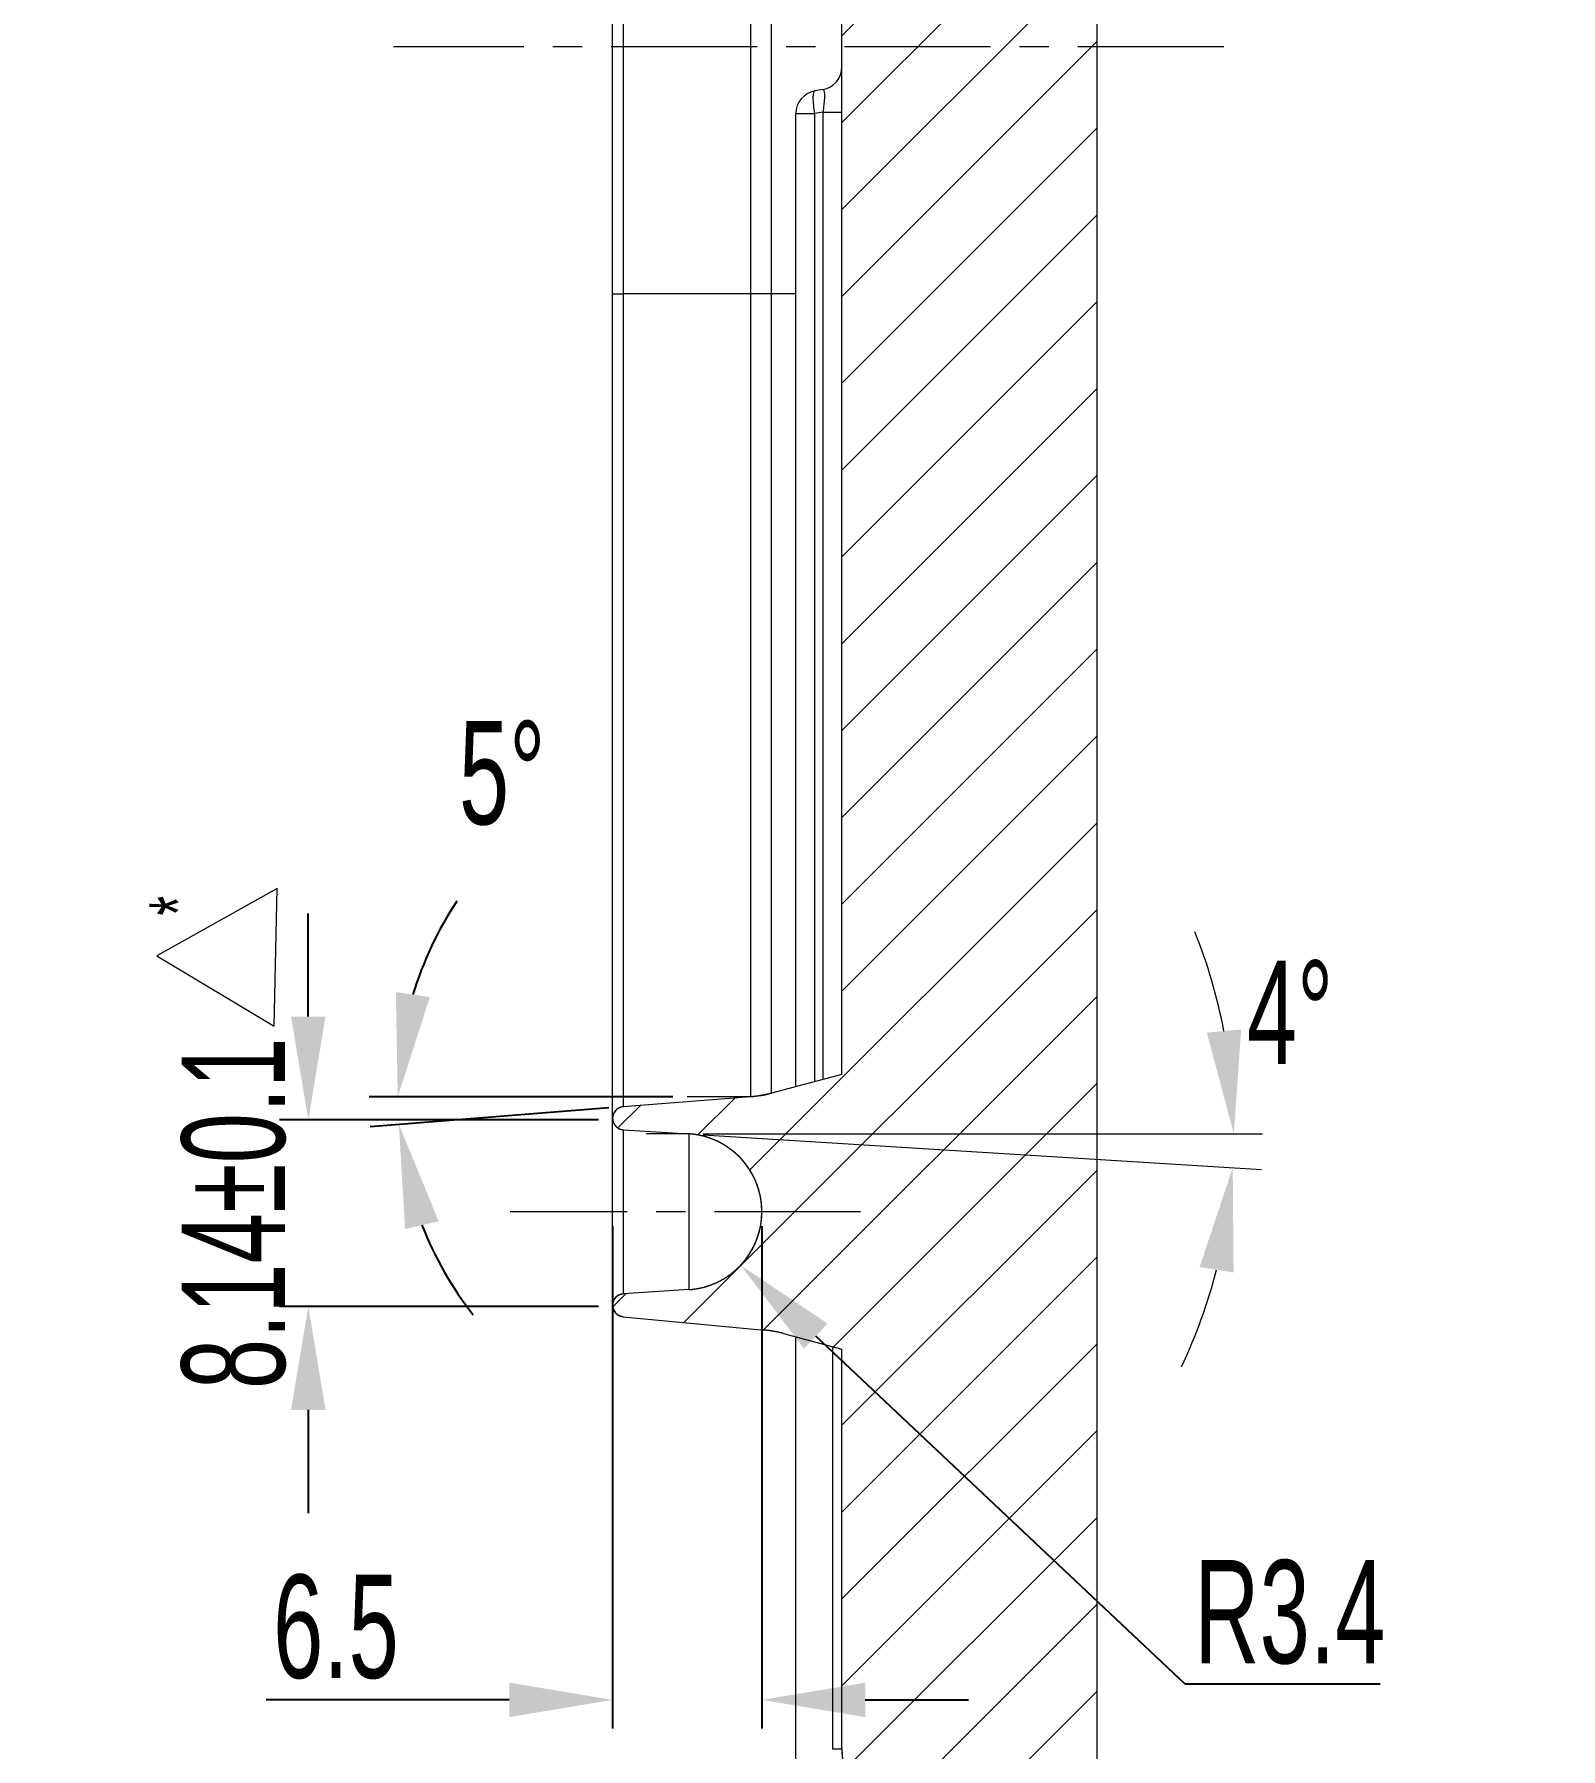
# Model space of a CAD drawing. Header units: millimetres. Extents: x 5536 to 6151, y 463 to 893.
# Drawn here: x 5857.3 to 5923.7, y 570.3 to 645 of the extents above; entities that cross this region are included whole.
import ezdxf

# ---------------------------------------------------------------- set-up
doc = ezdxf.new("R2010")
doc.units = ezdxf.units.MM
doc.header["$LTSCALE"] = 0.2
doc.linetypes.add('CENTER', pattern=[50.8, 31.75, -6.35, 6.35, -6.35])
doc.layers.get('0').update_dxf_attribs({"lineweight": 18})
for name, color, linetype, lineweight in [('poumianxian', 2, 'Continuous', 18), ('图层1', 1, 'CENTER', 18), ('图层2', 4, 'Continuous', 18)]:
    doc.layers.add(name, color=color, linetype=linetype, lineweight=lineweight)
doc.styles.add('標準', font='', dxfattribs={"width": 0.667})
doc.styles.get('標準').set_extended_font_data('pmingliu')
doc.dimstyles.new('11111111111', dxfattribs={"dimtxt": 4.5, "dimasz": 4.5, "dimexe": 1.25, "dimexo": 0.625, "dimtad": 1, "dimtoh": 1, "dimdsep": 46, "dimtxsty": '標準', "dimblk": '_CAXARROW', "dimcen": 0, "dimdle": 9, "dimclrd": 6, "dimclre": 6, "dimclrt": 2, "dimadec": 0, "dimazin": 0, "dimtfac": 0.707107, "dimtofl": 0, "dimtmove": 2, "dimatfit": 3, "dimfxl": 0, "dimfrac": 2, "dimtolj": 1, "dimarcsym": 0})
doc.dimstyles.new('222222', dxfattribs={"dimtxt": 4.5, "dimasz": 4.5, "dimexe": 1.25, "dimexo": 0.625, "dimtad": 1, "dimdsep": 46, "dimtxsty": '標準', "dimblk": '_CAXARROW', "dimcen": 0, "dimdle": 9, "dimclrd": 6, "dimclre": 6, "dimclrt": 2, "dimadec": 0, "dimazin": 0, "dimtfac": 0.707107, "dimtofl": 0, "dimtmove": 2, "dimatfit": 3, "dimfxl": 0, "dimfrac": 2, "dimtolj": 1, "dimarcsym": 0})

# ---------------------------------------------------------------- blocks, each defined once
blk = doc.blocks.new('*X3')
at = {"layer": '图层2'}
for p, q in [((5892.44, 644.955), (5903.56, 656.075)), ((5892.44, 641.172), (5903.56, 652.292)), ((5892.44, 637.388), (5903.56, 648.508)), ((5892.44, 633.605), (5903.56, 644.725)), ((5892.44, 629.821), (5903.56, 640.941)), ((5892.44, 626.038), (5903.56, 637.158)), ((5892.44, 622.254), (5903.56, 633.374)), ((5892.44, 618.47), (5903.56, 629.59)), ((5892.44, 614.687), (5903.56, 625.807)), ((5892.44, 610.903), (5903.56, 622.023)), ((5892.44, 607.12), (5903.56, 618.24)), ((5892.44, 603.336), (5903.56, 614.456)), ((5888.431, 595.543), (5903.56, 610.672)), ((5885.566, 588.895), (5903.56, 606.889)), ((5889.025, 588.57), (5903.56, 603.105)), ((5892.074, 587.835), (5903.56, 599.322)), ((5882.691, 597.37), (5883.672, 598.351)), ((5886.17, 597.066), (5887.779, 598.674)), ((5892.44, 584.418), (5903.56, 595.538)), ((5892.44, 580.634), (5903.56, 591.754)), ((5882.465, 589.577), (5883.045, 590.157)), ((5892.44, 576.851), (5903.56, 587.971)), ((5892.44, 573.067), (5903.56, 584.187)), ((5892.579, 569.422), (5903.56, 580.404)), ((5894.437, 567.497), (5903.56, 576.62)), ((5898.048, 567.324), (5903.56, 572.836))]:
    blk.add_line(p, q, dxfattribs=at)
blk = doc.blocks.new('*X57')
at = {"layer": 'poumianxian'}
blk.add_hatch(color=6, dxfattribs=at).paths.add_polyline_path([(5891.823, 588.847), (5890.794, 587.756), (5888.034, 591.389)], flags=0)
at = {"layer": 'poumianxian', "color": 6, "lineweight": -2}
for p, q in [((5907.399, 573.132), (5891.309, 588.302)), ((5915.886, 573.132), (5907.399, 573.132))]:
    blk.add_line(p, q, dxfattribs=at)
at = {"layer": 'poumianxian', "color": 2, "insert": (5911.955, 576.262), "char_height": 4.5, "width": 23.58279, "attachment_point": 5, "style": '標準'}
blk.add_mtext('\\T1.004;R3.4', dxfattribs=at)
blk = doc.blocks.new('_CAXARROW')
blk.add_hatch(color=0).paths.add_polyline_path([(0, 0), (-1, 0.125), (-1, -0.125)], flags=0)
blk = doc.blocks.new('*X58')
at = {"layer": 'poumianxian'}
for points in [[(5877.96, 573.202), (5877.96, 571.702), (5882.46, 572.452)], [(5893.46, 573.202), (5893.46, 571.702), (5888.96, 572.452)]]:
    blk.add_hatch(color=6, dxfattribs=at).paths.add_polyline_path(points, flags=0)
at = {"layer": 'poumianxian', "color": 6, "lineweight": -2}
for p, q in [((5882.46, 593.096), (5882.46, 571.202)), ((5888.96, 593.096), (5888.96, 571.202)), ((5877.96, 572.452), (5867.372, 572.452)), ((5893.46, 572.452), (5897.96, 572.452))]:
    blk.add_line(p, q, dxfattribs=at)
at = {"layer": 'poumianxian', "color": 2, "insert": (5870.416, 575.625), "char_height": 4.5, "width": 14.50625, "attachment_point": 5, "style": '標準'}
blk.add_mtext('\\T1.004;6.5', dxfattribs=at)
blk = doc.blocks.new('*X59')
at = {"layer": 'poumianxian'}
for points in [[(5874.503, 603.071), (5873.019, 603.29), (5873.102, 598.729)], [(5873.425, 592.969), (5874.887, 593.304), (5873.15, 597.523)]]:
    blk.add_hatch(color=6, dxfattribs=at).paths.add_polyline_path(points, flags=0)
at = {"layer": 'poumianxian', "color": 6, "lineweight": -2}
for p, q in [((5885.078, 598.729), (5871.852, 598.729)), ((5882.299, 598.243), (5871.904, 597.425))]:
    blk.add_line(p, q, dxfattribs=at)
for start, end in [(146.33218, 163.16609), (201.33391, 218.16782)]:
    blk.add_arc((5888.474, 598.729), 15.371, start, end, dxfattribs=at)
at = {"layer": 'poumianxian', "color": 2, "insert": (5877.652, 612.818), "char_height": 4.5, "width": 8.69835, "attachment_point": 5, "style": '標準'}
blk.add_mtext('\\T1.004;5%%D', dxfattribs=at)
blk = doc.blocks.new('*X66')
at = {"layer": 'poumianxian'}
for points in [[(5868.457, 602.222), (5869.957, 602.222), (5869.207, 597.722)], [(5868.457, 585.086), (5869.957, 585.086), (5869.207, 589.586)]]:
    blk.add_hatch(color=6, dxfattribs=at).paths.add_polyline_path(points, flags=0)
at = {"layer": 'poumianxian', "color": 6, "lineweight": -2}
for p, q in [((5869.207, 602.222), (5869.207, 606.722)), ((5881.84, 597.722), (5867.957, 597.722)), ((5881.839, 589.586), (5867.957, 589.586)), ((5869.207, 585.086), (5869.207, 580.586))]:
    blk.add_line(p, q, dxfattribs=at)
at = {"layer": 'poumianxian', "color": 2, "insert": (5865.969, 593.654), "char_height": 4.5, "width": 42.49224, "attachment_point": 5, "rotation": 90, "style": '標準'}
blk.add_mtext('\\T1.004;8.14%%P0.1', dxfattribs=at)
blk = doc.blocks.new('*X78')
at = {"layer": 'poumianxian'}
blk.add_hatch(color=6, dxfattribs=at).paths.add_polyline_path([(5827.51, 710.522), (5828.348, 709.277), (5824.196, 707.386)], flags=0)
at = {"layer": 'poumianxian', "color": 6, "lineweight": -2}
blk.add_line((5850.063, 724.801), (5827.929, 709.899), dxfattribs=at)
at = {"layer": 'poumianxian', "color": 2, "insert": (5839.054, 721.293), "char_height": 4.5, "width": 64.97647, "attachment_point": 5, "rotation": 33.94999, "style": '標準'}
blk.add_mtext('\\T1.004;%%C203.82%%P0.5', dxfattribs=at)
blk = doc.blocks.new('BTRGR')
at = {"layer": 'poumianxian'}
for p, q in [((-3.042, 5.172), (-6, 0)), ((0, 0), (-3.042, 5.172)), ((-6, 0), (0, 0))]:
    blk.add_line(p, q, dxfattribs=at)
at = {"layer": 'poumianxian', "insert": (-1.274, 5.544), "char_height": 2.5, "width": 3.32029, "attachment_point": 1, "style": '標準'}
blk.add_mtext('\\T1.004;*', dxfattribs=at)

msp = doc.modelspace()

# ---------------------------------------------------------------- hatches: boundary and pattern name
at = {"layer": 'poumianxian'}
for points in [[(5909.831, 601.665), (5908.337, 601.523), (5909.511, 597.114)], [(5908.019, 591.309), (5909.501, 591.074), (5909.464, 595.636)]]:
    msp.add_hatch(color=6, dxfattribs=at).paths.add_polyline_path(points, flags=0)

# ---------------------------------------------------------------- linework, layer by layer
for p, q in [((5903.56, 558.588), (5903.56, 730.854)), ((5903.56, 558.588), (5903.56, 730.854)), ((5882.46, 589.646), (5882.46, 699.654)), ((5892.44, 599.705), (5892.44, 688.661)), ((5892.44, 599.705), (5892.44, 688.661)), ((5882.923, 656.415), (5882.923, 598.292)), ((5888.474, 598.729), (5888.474, 655.753)), ((5889.376, 598.884), (5889.376, 655.641)), ((5891.614, 642.614), (5891.267, 642.553)), ((5890.44, 599.169), (5890.44, 641.568)), ((5890.44, 641.568), (5891.267, 641.568)), ((5891.614, 641.63), (5891.267, 641.568)), ((5891.267, 599.391), (5891.267, 641.568)), ((5891.614, 641.63), (5891.614, 599.484)), ((5891.614, 641.63), (5892.44, 641.63)), ((5882.46, 633.721), (5882.923, 633.721)), ((5890.44, 633.721), (5882.923, 633.721)), ((5892.44, 599.705), (5889.376, 598.884)), ((5892.44, 599.705), (5889.376, 598.884)), ((5888.474, 598.729), (5882.923, 598.292)), ((5888.474, 598.729), (5882.923, 598.292)), ((5882.931, 597.292), (5885.772, 597.114)), ((5882.931, 597.292), (5885.772, 597.114)), ((5882.934, 590.15), (5882.934, 597.292)), ((5885.772, 597.114), (5885.772, 590.327)), ((5885.772, 590.327), (5882.934, 590.15)), ((5885.772, 590.327), (5882.934, 590.15)), ((5882.918, 589.143), (5889.074, 588.566)), ((5882.918, 589.143), (5889.074, 588.566)), ((5889.901, 588.417), (5892.44, 587.737)), ((5889.901, 588.417), (5892.44, 587.737)), ((5890.44, 561.719), (5890.44, 588.273)), ((5892.04, 587.844), (5892.04, 570.324)), ((5892.44, 570.324), (5892.44, 587.737)), ((5892.44, 570.324), (5892.44, 587.737)), ((5892.04, 570.324), (5892.44, 570.324))]:
    msp.add_line(p, q)
for centre, radius, start, end in [((5891.44, 643.599), 1, 280.00005, 0.0003), ((5891.44, 641.568), 1, 100, 180), ((5888.082, 603.713), 5, 274.5, 285), ((5882.962, 597.792), 0.501, 94.5, 266.43029), ((5885.56, 593.721), 3.4, 273.56971, 86.43029), ((5882.966, 589.646), 0.505, 93.56971, 264.64024), ((5888.607, 583.588), 5, 75, 84.64024), ((5895.44, 570.324), 3, 180, 270)]:
    msp.add_arc(centre, radius, start, end)
for points, knots in [([(5891.267, 641.568), (5891.246, 641.691), (5891.213, 641.916), (5891.195, 642.228), (5891.2, 642.417), (5891.235, 642.548), (5891.267, 642.553)], [0, 0, 0, 0, 23063.728825, 42597.552036, 55939.928669, 61956.672599, 61956.672599, 61956.672599, 61956.672599]), ([(5891.614, 642.614), (5891.634, 642.618), (5891.679, 642.542), (5891.679, 642.417), (5891.684, 642.201), (5891.657, 641.933), (5891.631, 641.735), (5891.614, 641.63)], [0, 0, 0, 0, 4465.981943, 14734.476788, 30905.548737, 51757.241159, 75778.146792, 75778.146792, 75778.146792, 75778.146792]), ([(5889.376, 598.884), (5889.357, 598.879), (5889.32, 598.869), (5889.265, 598.855), (5889.209, 598.842), (5889.153, 598.83), (5889.097, 598.818), (5889.041, 598.806), (5888.985, 598.796), (5888.928, 598.786), (5888.872, 598.776), (5888.815, 598.767), (5888.758, 598.759), (5888.702, 598.752), (5888.645, 598.745), (5888.588, 598.739), (5888.531, 598.734), (5888.493, 598.73), (5888.474, 598.729)], [0, 0, 0, 0, 14028.864717, 28064.170819, 42105.002814, 56150.443046, 70199.572044, 84251.468881, 98305.211566, 112359.877368, 126414.543141, 140468.285837, 154520.182684, 168569.311679, 182614.751899, 196655.583907, 210690.889997, 224719.754722, 224719.754722, 224719.754722, 224719.754722]), ([(5882.923, 598.292), (5882.92, 598.292), (5882.915, 598.291), (5882.907, 598.29), (5882.899, 598.29), (5882.89, 598.288), (5882.882, 598.287), (5882.875, 598.286), (5882.87, 598.285), (5882.865, 598.284), (5882.861, 598.283), (5882.857, 598.282), (5882.853, 598.281), (5882.848, 598.28), (5882.844, 598.279), (5882.84, 598.278), (5882.835, 598.277), (5882.831, 598.276), (5882.826, 598.275), (5882.822, 598.274), (5882.817, 598.272), (5882.813, 598.271), (5882.808, 598.269), (5882.804, 598.268), (5882.799, 598.266), (5882.795, 598.265), (5882.79, 598.263), (5882.786, 598.262), (5882.781, 598.26), (5882.777, 598.258), (5882.772, 598.256), (5882.767, 598.254), (5882.763, 598.252), (5882.758, 598.25), (5882.753, 598.248), (5882.749, 598.246), (5882.744, 598.244), (5882.739, 598.241), (5882.734, 598.239), (5882.73, 598.237), (5882.725, 598.234), (5882.72, 598.232), (5882.716, 598.229), (5882.711, 598.226), (5882.706, 598.223), (5882.701, 598.221), (5882.697, 598.218), (5882.692, 598.215), (5882.687, 598.212), (5882.683, 598.209), (5882.678, 598.205), (5882.673, 598.202), (5882.669, 598.199), (5882.664, 598.195), (5882.659, 598.192), (5882.655, 598.188), (5882.65, 598.185), (5882.645, 598.181), (5882.641, 598.177), (5882.636, 598.173), (5882.632, 598.169), (5882.627, 598.165), (5882.623, 598.161), (5882.618, 598.157), (5882.614, 598.153), (5882.609, 598.149), (5882.605, 598.144), (5882.6, 598.14), (5882.596, 598.135), (5882.592, 598.131), (5882.588, 598.126), (5882.583, 598.121), (5882.579, 598.116), (5882.575, 598.111), (5882.571, 598.106), (5882.567, 598.101), (5882.563, 598.096), (5882.559, 598.091), (5882.555, 598.085), (5882.551, 598.08), (5882.548, 598.075), (5882.544, 598.069), (5882.54, 598.063), (5882.537, 598.058), (5882.533, 598.052), (5882.53, 598.046), (5882.526, 598.04), (5882.523, 598.034), (5882.52, 598.028), (5882.516, 598.022), (5882.513, 598.016), (5882.51, 598.01), (5882.507, 598.004), (5882.504, 597.997), (5882.502, 597.991), (5882.499, 597.985), (5882.496, 597.978), (5882.494, 597.972), (5882.491, 597.965), (5882.489, 597.958), (5882.486, 597.952), (5882.484, 597.945), (5882.482, 597.938), (5882.48, 597.931), (5882.478, 597.924), (5882.476, 597.917), (5882.475, 597.91), (5882.473, 597.903), (5882.471, 597.896), (5882.47, 597.889), (5882.469, 597.882), (5882.467, 597.875), (5882.466, 597.868), (5882.465, 597.861), (5882.464, 597.853), (5882.463, 597.846), (5882.463, 597.839), (5882.462, 597.832), (5882.461, 597.824), (5882.461, 597.817), (5882.461, 597.81), (5882.46, 597.803), (5882.46, 597.795), (5882.46, 597.788), (5882.46, 597.781), (5882.461, 597.773), (5882.461, 597.766), (5882.461, 597.759), (5882.462, 597.751), (5882.463, 597.744), (5882.463, 597.737), (5882.464, 597.73), (5882.465, 597.723), (5882.466, 597.715), (5882.467, 597.708), (5882.469, 597.701), (5882.47, 597.694), (5882.472, 597.687), (5882.473, 597.68), (5882.475, 597.673), (5882.477, 597.666), (5882.478, 597.659), (5882.48, 597.652), (5882.482, 597.645), (5882.485, 597.638), (5882.487, 597.632), (5882.489, 597.625), (5882.491, 597.618), (5882.494, 597.612), (5882.497, 597.605), (5882.499, 597.598), (5882.502, 597.592), (5882.505, 597.586), (5882.508, 597.579), (5882.511, 597.573), (5882.514, 597.567), (5882.517, 597.561), (5882.52, 597.554), (5882.523, 597.548), (5882.527, 597.542), (5882.53, 597.537), (5882.534, 597.531), (5882.537, 597.525), (5882.541, 597.519), (5882.545, 597.514), (5882.548, 597.508), (5882.552, 597.503), (5882.556, 597.497), (5882.56, 597.492), (5882.564, 597.487), (5882.568, 597.482), (5882.572, 597.476), (5882.576, 597.471), (5882.58, 597.467), (5882.585, 597.462), (5882.589, 597.457), (5882.593, 597.452), (5882.597, 597.448), (5882.602, 597.443), (5882.606, 597.438), (5882.611, 597.434), (5882.615, 597.43), (5882.62, 597.426), (5882.624, 597.421), (5882.629, 597.417), (5882.633, 597.413), (5882.638, 597.409), (5882.642, 597.405), (5882.647, 597.402), (5882.652, 597.398), (5882.656, 597.394), (5882.661, 597.391), (5882.666, 597.387), (5882.67, 597.384), (5882.675, 597.381), (5882.68, 597.377), (5882.685, 597.374), (5882.689, 597.371), (5882.694, 597.368), (5882.699, 597.365), (5882.704, 597.362), (5882.708, 597.359), (5882.713, 597.357), (5882.718, 597.354), (5882.723, 597.351), (5882.728, 597.349), (5882.732, 597.346), (5882.737, 597.344), (5882.742, 597.341), (5882.747, 597.339), (5882.751, 597.337), (5882.756, 597.335), (5882.761, 597.333), (5882.765, 597.331), (5882.77, 597.329), (5882.775, 597.327), (5882.779, 597.325), (5882.784, 597.323), (5882.789, 597.321), (5882.793, 597.32), (5882.798, 597.318), (5882.803, 597.317), (5882.807, 597.315), (5882.812, 597.314), (5882.816, 597.312), (5882.821, 597.311), (5882.825, 597.309), (5882.83, 597.308), (5882.834, 597.307), (5882.839, 597.306), (5882.843, 597.305), (5882.848, 597.304), (5882.852, 597.303), (5882.856, 597.302), (5882.861, 597.301), (5882.865, 597.3), (5882.869, 597.299), (5882.873, 597.298), (5882.878, 597.298), (5882.883, 597.297), (5882.89, 597.296), (5882.899, 597.295), (5882.907, 597.294), (5882.915, 597.293), (5882.923, 597.292), (5882.928, 597.292), (5882.931, 597.292)], [0, 0, 0, 0, 17319.104618, 34891.289513, 52719.864021, 70808.100538, 89159.227996, 107776.424138, 117185.860933, 126662.981385, 136208.164915, 145821.786241, 155504.214942, 165255.815451, 175076.946545, 184967.961258, 194929.206045, 204961.021435, 215063.740437, 225237.689429, 235483.187081, 245800.544222, 256190.063525, 266652.039044, 277186.756186, 287794.490394, 298475.508295, 309230.065877, 320058.408775, 330960.772135, 341937.379656, 352988.443011, 364114.162579, 375314.725387, 386590.306455, 397941.06676, 409367.153848, 420868.701035, 432445.826853, 444098.635188, 455827.213806, 467631.634784, 479511.953912, 491468.209744, 503500.423683, 515608.599533, 527792.722309, 540052.758996, 552388.656868, 564800.343578, 577287.727148, 589850.694539, 602489.112219, 615202.825141, 627991.655864, 640855.405508, 653793.851683, 666806.749332, 679893.829779, 693054.800586, 706289.344414, 719597.119704, 732977.759429, 746430.871401, 759956.037579, 773552.813403, 787220.728493, 800959.284992, 814767.958236, 828646.196726, 842593.420419, 856609.022318, 870692.366881, 884842.790539, 899059.601141, 913342.077909, 927689.471698, 942101.004722, 956575.869709, 971113.230806, 985712.223178, 1000371.953431, 1015091.498502, 1029869.907231, 1044706.199187, 1059599.36563, 1074548.369284, 1089552.144438, 1104609.597224, 1119719.606481, 1134881.022761, 1150092.669681, 1165353.34423, 1180661.816609, 1196016.830565, 1211417.104819, 1226861.332386, 1242348.181967, 1257876.297591, 1273444.300093, 1289050.78768, 1304694.335132, 1320373.496599, 1336086.804888, 1351832.772409, 1367609.892083, 1383416.638509, 1399251.467841, 1415112.819698, 1430999.11683, 1446908.767513, 1462840.165254, 1478791.689676, 1494761.708471, 1510748.577498, 1526750.642356, 1542766.238568, 1558793.693908, 1574831.327833, 1590877.454115, 1606930.380564, 1622988.410818, 1639049.845725, 1655112.983244, 1671176.120721, 1687237.555607, 1703295.585986, 1719348.512389, 1735394.638612, 1751432.272431, 1767459.727882, 1783475.324216, 1799477.388866, 1815464.257965, 1831434.276829, 1847385.801251, 1863317.19876, 1879226.849426, 1895113.146776, 1910974.498416, 1926809.327949, 1942616.074246, 1958393.194008, 1974139.161424, 1989852.469636, 2005531.631172, 2021175.178766, 2036781.666084, 2052349.66886, 2067877.784476, 2083364.633843, 2098808.861593, 2114209.135821, 2129564.149841, 2144872.622115, 2160133.296525, 2175344.943594, 2190506.359956, 2205616.368979, 2220673.821897, 2235677.597036, 2250626.600633, 2265519.767076, 2280356.059224, 2295134.467773, 2309854.013004, 2324513.743097, 2339112.735673, 2353650.096621, 2368124.961656, 2382536.494609, 2396883.888602, 2411166.365387, 2425383.175904, 2439533.599364, 2453616.943948, 2467632.545973, 2481579.769612, 2495458.008026, 2509266.681461, 2523005.237986, 2536673.15292, 2550269.928864, 2563795.094869, 2577248.206833, 2590628.846763, 2603936.621883, 2617171.165707, 2630332.136391, 2643419.216978, 2656432.114778, 2669370.561132, 2682234.310553, 2695023.141422, 2707736.854006, 2720375.271744, 2732938.239342, 2745425.622825, 2757837.309483, 2770173.207455, 2782433.243993, 2794617.366882, 2806725.542656, 2818757.7567, 2830714.01262, 2842594.331588, 2854398.752711, 2866127.331218, 2877780.139607, 2889357.265415, 2900858.812598, 2912284.899803, 2923635.660003, 2934911.240887, 2946111.80395, 2957237.523276, 2968288.586813, 2979265.194171, 2990167.557561, 3000995.900542, 3011750.458237, 3022431.475918, 3033039.210402, 3043573.92735, 3054035.902837, 3064425.422171, 3074742.779403, 3084988.276923, 3095162.225954, 3105264.944922, 3115296.760377, 3125258.005103, 3135149.019865, 3144970.150898, 3154721.751388, 3164404.180236, 3174017.801436, 3183562.985037, 3193040.10542, 3202449.542041, 3221066.738434, 3239417.865758, 3257506.10239, 3275334.676884, 3292906.861709, 3310225.966323, 3310225.966323, 3310225.966323, 3310225.966323]), ([(5885.772, 590.327), (5885.781, 590.328), (5885.799, 590.329), (5885.825, 590.331), (5885.852, 590.333), (5885.879, 590.336), (5885.907, 590.338), (5885.934, 590.341), (5885.962, 590.345), (5885.99, 590.348), (5886.018, 590.352), (5886.046, 590.356), (5886.074, 590.36), (5886.102, 590.364), (5886.131, 590.369), (5886.16, 590.374), (5886.189, 590.379), (5886.218, 590.385), (5886.247, 590.391), (5886.277, 590.397), (5886.306, 590.404), (5886.336, 590.41), (5886.366, 590.418), (5886.396, 590.425), (5886.426, 590.433), (5886.457, 590.441), (5886.487, 590.45), (5886.518, 590.458), (5886.549, 590.468), (5886.579, 590.477), (5886.61, 590.487), (5886.642, 590.497), (5886.673, 590.508), (5886.704, 590.519), (5886.736, 590.53), (5886.767, 590.542), (5886.799, 590.554), (5886.831, 590.567), (5886.863, 590.58), (5886.894, 590.593), (5886.926, 590.607), (5886.959, 590.622), (5886.991, 590.636), (5887.023, 590.651), (5887.055, 590.667), (5887.087, 590.683), (5887.12, 590.699), (5887.152, 590.716), (5887.184, 590.734), (5887.217, 590.752), (5887.249, 590.77), (5887.282, 590.789), (5887.314, 590.808), (5887.347, 590.828), (5887.379, 590.848), (5887.411, 590.869), (5887.444, 590.89), (5887.476, 590.912), (5887.508, 590.934), (5887.54, 590.957), (5887.572, 590.98), (5887.604, 591.004), (5887.636, 591.028), (5887.663, 591.049), (5887.684, 591.065), (5887.699, 591.078), (5887.715, 591.091), (5887.731, 591.104), (5887.747, 591.117), (5887.762, 591.13), (5887.778, 591.144), (5887.794, 591.157), (5887.809, 591.171), (5887.825, 591.185), (5887.84, 591.198), (5887.856, 591.213), (5887.871, 591.227), (5887.886, 591.241), (5887.902, 591.255), (5887.917, 591.27), (5887.932, 591.285), (5887.947, 591.3), (5887.962, 591.315), (5887.978, 591.33), (5887.992, 591.345), (5888.007, 591.36), (5888.022, 591.376), (5888.037, 591.391), (5888.052, 591.407), (5888.067, 591.423), (5888.081, 591.439), (5888.096, 591.455), (5888.11, 591.472), (5888.125, 591.488), (5888.139, 591.505), (5888.153, 591.521), (5888.167, 591.538), (5888.181, 591.555), (5888.196, 591.572), (5888.209, 591.59), (5888.223, 591.607), (5888.237, 591.624), (5888.251, 591.642), (5888.264, 591.66), (5888.278, 591.678), (5888.291, 591.696), (5888.305, 591.714), (5888.318, 591.732), (5888.331, 591.75), (5888.344, 591.769), (5888.357, 591.788), (5888.37, 591.806), (5888.383, 591.825), (5888.396, 591.844), (5888.408, 591.863), (5888.421, 591.883), (5888.433, 591.902), (5888.445, 591.922), (5888.458, 591.941), (5888.47, 591.961), (5888.481, 591.981), (5888.493, 592.001), (5888.505, 592.021), (5888.517, 592.041), (5888.528, 592.062), (5888.539, 592.082), (5888.551, 592.103), (5888.562, 592.123), (5888.573, 592.144), (5888.584, 592.165), (5888.594, 592.186), (5888.605, 592.207), (5888.615, 592.228), (5888.626, 592.25), (5888.636, 592.271), (5888.646, 592.293), (5888.656, 592.314), (5888.666, 592.336), (5888.675, 592.358), (5888.685, 592.38), (5888.694, 592.402), (5888.703, 592.424), (5888.712, 592.446), (5888.721, 592.469), (5888.73, 592.491), (5888.739, 592.514), (5888.747, 592.536), (5888.756, 592.559), (5888.764, 592.582), (5888.772, 592.605), (5888.78, 592.628), (5888.788, 592.651), (5888.795, 592.674), (5888.803, 592.697), (5888.81, 592.72), (5888.817, 592.744), (5888.824, 592.767), (5888.831, 592.791), (5888.837, 592.814), (5888.844, 592.838), (5888.85, 592.862), (5888.856, 592.885), (5888.862, 592.909), (5888.868, 592.933), (5888.874, 592.957), (5888.879, 592.981), (5888.884, 593.005), (5888.889, 593.029), (5888.894, 593.054), (5888.899, 593.078), (5888.904, 593.102), (5888.908, 593.126), (5888.912, 593.151), (5888.916, 593.175), (5888.92, 593.2), (5888.924, 593.224), (5888.928, 593.249), (5888.931, 593.274), (5888.934, 593.298), (5888.937, 593.323), (5888.94, 593.348), (5888.943, 593.372), (5888.945, 593.397), (5888.947, 593.422), (5888.949, 593.447), (5888.951, 593.472), (5888.953, 593.496), (5888.955, 593.521), (5888.956, 593.546), (5888.957, 593.571), (5888.958, 593.596), (5888.959, 593.621), (5888.96, 593.646), (5888.96, 593.671), (5888.96, 593.696), (5888.96, 593.721), (5888.96, 593.746), (5888.96, 593.771), (5888.96, 593.796), (5888.959, 593.821), (5888.958, 593.846), (5888.957, 593.871), (5888.956, 593.895), (5888.955, 593.92), (5888.953, 593.945), (5888.951, 593.97), (5888.949, 593.995), (5888.947, 594.02), (5888.945, 594.045), (5888.943, 594.069), (5888.94, 594.094), (5888.937, 594.119), (5888.934, 594.143), (5888.931, 594.168), (5888.928, 594.193), (5888.924, 594.217), (5888.92, 594.242), (5888.916, 594.266), (5888.912, 594.291), (5888.908, 594.315), (5888.904, 594.34), (5888.899, 594.364), (5888.894, 594.388), (5888.889, 594.412), (5888.884, 594.436), (5888.879, 594.461), (5888.874, 594.485), (5888.868, 594.509), (5888.862, 594.533), (5888.856, 594.556), (5888.85, 594.58), (5888.844, 594.604), (5888.837, 594.628), (5888.831, 594.651), (5888.824, 594.675), (5888.817, 594.698), (5888.81, 594.721), (5888.803, 594.745), (5888.795, 594.768), (5888.788, 594.791), (5888.78, 594.814), (5888.772, 594.837), (5888.764, 594.86), (5888.756, 594.883), (5888.747, 594.905), (5888.739, 594.928), (5888.73, 594.951), (5888.721, 594.973), (5888.712, 594.995), (5888.703, 595.018), (5888.694, 595.04), (5888.685, 595.062), (5888.675, 595.084), (5888.666, 595.106), (5888.656, 595.127), (5888.646, 595.149), (5888.636, 595.171), (5888.626, 595.192), (5888.615, 595.213), (5888.605, 595.235), (5888.594, 595.256), (5888.584, 595.277), (5888.573, 595.298), (5888.562, 595.318), (5888.551, 595.339), (5888.539, 595.36), (5888.528, 595.38), (5888.517, 595.4), (5888.505, 595.421), (5888.493, 595.441), (5888.481, 595.461), (5888.47, 595.481), (5888.458, 595.5), (5888.445, 595.52), (5888.433, 595.54), (5888.421, 595.559), (5888.408, 595.578), (5888.396, 595.597), (5888.383, 595.616), (5888.37, 595.635), (5888.357, 595.654), (5888.344, 595.673), (5888.331, 595.691), (5888.318, 595.71), (5888.305, 595.728), (5888.291, 595.746), (5888.278, 595.764), (5888.264, 595.782), (5888.251, 595.8), (5888.237, 595.817), (5888.223, 595.835), (5888.209, 595.852), (5888.196, 595.869), (5888.181, 595.886), (5888.167, 595.903), (5888.153, 595.92), (5888.139, 595.937), (5888.125, 595.954), (5888.11, 595.97), (5888.096, 595.986), (5888.081, 596.003), (5888.067, 596.019), (5888.052, 596.034), (5888.037, 596.05), (5888.022, 596.066), (5888.007, 596.081), (5887.992, 596.097), (5887.978, 596.112), (5887.962, 596.127), (5887.947, 596.142), (5887.932, 596.157), (5887.917, 596.172), (5887.902, 596.186), (5887.886, 596.201), (5887.871, 596.215), (5887.856, 596.229), (5887.84, 596.243), (5887.825, 596.257), (5887.809, 596.271), (5887.794, 596.285), (5887.778, 596.298), (5887.762, 596.311), (5887.747, 596.325), (5887.731, 596.338), (5887.715, 596.351), (5887.699, 596.364), (5887.684, 596.376), (5887.663, 596.393), (5887.636, 596.414), (5887.604, 596.438), (5887.572, 596.462), (5887.54, 596.485), (5887.508, 596.508), (5887.476, 596.53), (5887.444, 596.552), (5887.411, 596.573), (5887.379, 596.594), (5887.347, 596.614), (5887.314, 596.634), (5887.282, 596.653), (5887.249, 596.672), (5887.217, 596.69), (5887.184, 596.708), (5887.152, 596.725), (5887.12, 596.742), (5887.087, 596.759), (5887.055, 596.775), (5887.023, 596.79), (5886.991, 596.805), (5886.959, 596.82), (5886.926, 596.834), (5886.894, 596.848), (5886.863, 596.862), (5886.831, 596.875), (5886.799, 596.887), (5886.767, 596.9), (5886.736, 596.911), (5886.704, 596.923), (5886.673, 596.934), (5886.642, 596.944), (5886.61, 596.955), (5886.579, 596.965), (5886.549, 596.974), (5886.518, 596.983), (5886.487, 596.992), (5886.457, 597.001), (5886.426, 597.009), (5886.396, 597.017), (5886.366, 597.024), (5886.336, 597.031), (5886.306, 597.038), (5886.277, 597.045), (5886.247, 597.051), (5886.218, 597.057), (5886.189, 597.062), (5886.16, 597.068), (5886.131, 597.073), (5886.102, 597.077), (5886.074, 597.082), (5886.046, 597.086), (5886.018, 597.09), (5885.99, 597.094), (5885.962, 597.097), (5885.934, 597.1), (5885.907, 597.103), (5885.879, 597.106), (5885.852, 597.108), (5885.825, 597.111), (5885.799, 597.113), (5885.781, 597.114), (5885.772, 597.114)], [0, 0, 0, 0, 13656.653361, 27413.670296, 41271.729051, 55231.505094, 69293.670794, 83458.895117, 97727.84339, 112101.176772, 126579.551922, 141163.620754, 155854.029887, 170651.420484, 185556.427493, 200569.679573, 215691.798485, 230923.398606, 246265.08673, 261717.461269, 277281.112019, 292956.619622, 308744.554973, 324645.478889, 340659.941289, 356788.481058, 373031.625118, 389389.888239, 405863.772108, 422453.765001, 439160.341105, 455983.959879, 472925.065586, 489984.086437, 507161.434234, 524457.503449, 541872.670733, 559407.29428, 577061.713055, 594836.24608, 612731.19194, 630746.82787, 648883.409117, 667141.16836, 685520.314619, 704021.033079, 722643.483812, 741387.801453, 760254.094091, 779242.4429, 798352.901135, 817585.493367, 836940.214962, 856417.031092, 876015.876048, 895736.652527, 915579.230983, 935543.448597, 955629.108794, 975835.980418, 996163.79699, 1016612.256085, 1037181.01844, 1057869.707437, 1068258.942346, 1078678.00076, 1089126.824733, 1099605.353949, 1110113.525565, 1120651.274124, 1131218.531838, 1141815.228164, 1152441.290184, 1163096.64223, 1173781.206216, 1184494.901247, 1195237.643954, 1206009.348218, 1216809.92524, 1227639.28361, 1238497.329093, 1249383.964881, 1260299.091321, 1271242.606063, 1282214.403968, 1293214.377091, 1304242.414743, 1315298.403353, 1326382.226661, 1337493.765485, 1348632.897787, 1359799.49868, 1370993.440466, 1382214.592491, 1393462.821313, 1404737.990512, 1416039.96075, 1427368.589878, 1438723.732745, 1450105.241299, 1461512.964566, 1472946.748621, 1484406.436607, 1495891.868681, 1507402.882125, 1518939.311227, 1530500.987342, 1542087.738795, 1553699.391044, 1565335.766569, 1576996.684945, 1588681.962601, 1600391.413174, 1612124.847413, 1623882.072935, 1635662.894615, 1647467.11422, 1659294.530637, 1671144.939941, 1683018.135116, 1694913.906427, 1706832.041043, 1718772.323396, 1730734.53502, 1742718.454519, 1754723.857683, 1766750.517519, 1778798.204078, 1790866.684791, 1802955.724041, 1815065.083692, 1827194.522704, 1839343.797354, 1851512.661118, 1863700.864865, 1875908.156818, 1888134.282309, 1900378.984303, 1912642.003102, 1924923.076243, 1937221.938928, 1949538.323651, 1961871.960556, 1974222.577129, 1986589.898558, 1998973.64751, 2011373.544306, 2023789.306883, 2036220.650929, 2048667.289715, 2061128.934342, 2073605.293629, 2086096.074231, 2098600.98058, 2111119.715169, 2123651.978131, 2136197.46786, 2148755.880526, 2161326.910399, 2173910.249809, 2186505.58933, 2199112.61746, 2211731.021115, 2224360.485346, 2237000.693519, 2249651.327332, 2262312.066842, 2274982.590608, 2287662.575531, 2300351.697128, 2313049.6295, 2325756.045212, 2338470.615718, 2351193.011049, 2363922.899946, 2376659.950069, 2389403.827863, 2402154.198833, 2414910.727216, 2427673.076485, 2440440.909001, 2453213.886464, 2465991.669481, 2478773.918164, 2491560.2917, 2504350.448712, 2517144.047182, 2529940.744524, 2542740.197733, 2555542.06326, 2568345.997221, 2581151.65542, 2593958.69328, 2606766.766148, 2619575.52906, 2632384.637036, 2645193.745011, 2658002.507975, 2670810.580792, 2683617.618704, 2696423.276851, 2709227.210812, 2722029.07639, 2734828.529548, 2747625.226941, 2760418.825411, 2773208.982373, 2785995.355908, 2798777.604591, 2811555.387659, 2824328.365071, 2837096.197638, 2849858.546856, 2862615.07529, 2875365.446209, 2888109.324054, 2900846.374177, 2913576.263074, 2926298.658354, 2939013.22886, 2951719.644623, 2964417.576944, 2977106.698592, 2989786.683515, 3002457.207231, 3015117.946791, 3027768.580554, 3040408.788726, 3053038.252957, 3065656.656613, 3078263.684792, 3090859.024264, 3103442.363724, 3116013.393596, 3128571.806262, 3141117.295942, 3153649.558953, 3166168.293494, 3178673.199891, 3191163.980444, 3203640.339731, 3216101.984358, 3228548.623145, 3240979.96719, 3253395.729815, 3265795.626612, 3278179.375563, 3290546.696992, 3302897.313565, 3315230.950423, 3327547.335146, 3339846.197831, 3352127.270972, 3364390.28977, 3376634.991811, 3388861.117303, 3401068.409209, 3413256.612956, 3425425.476766, 3437574.75137, 3449704.190382, 3461813.550033, 3473902.589328, 3485971.069996, 3498018.756555, 3510045.416392, 3522050.819555, 3534034.739099, 3545996.950679, 3557937.233076, 3569855.367692, 3581751.138959, 3593624.334134, 3605474.743438, 3617302.159898, 3629106.37946, 3640887.20114, 3652644.426662, 3664377.860901, 3676087.311516, 3687772.589172, 3699433.507507, 3711069.883031, 3722681.53528, 3734268.286733, 3745829.962848, 3757366.391991, 3768877.405395, 3780362.83751, 3791822.525455, 3803256.30951, 3814664.032817, 3826045.541371, 3837400.684198, 3848729.313326, 3860031.283604, 3871306.452764, 3882554.681585, 3893775.833611, 3904969.775435, 3916136.376328, 3927275.508592, 3938387.047417, 3949470.870724, 3960526.859371, 3971554.896986, 3982554.870146, 3993526.668014, 4004470.182757, 4015385.309197, 4026271.944984, 4037129.990503, 4047959.348838, 4058759.925895, 4069531.630124, 4080274.372831, 4090988.067896, 4101672.631882, 4112327.983928, 4122954.045915, 4133550.742241, 4144117.999955, 4154655.748513, 4165163.92013, 4175642.449346, 4186091.273318, 4196510.331733, 4206899.566674, 4227588.255639, 4248157.017994, 4268605.477089, 4288933.293692, 4309140.165315, 4329225.825512, 4349190.043097, 4369032.621554, 4388753.398061, 4408352.243016, 4427829.05912, 4447183.780714, 4466416.372946, 4485526.831181, 4504515.179991, 4523381.472629, 4542125.790293, 4560748.241003, 4579248.959463, 4597628.105722, 4615885.864965, 4634022.446212, 4652038.082163, 4669933.028003, 4687707.561048, 4705361.979803, 4722896.603369, 4740311.770635, 4757607.83985, 4774785.187647, 4791844.208498, 4808785.314204, 4825608.932978, 4842315.509098, 4858905.501975, 4875379.385845, 4891737.64898, 4907980.79304, 4924109.332796, 4940123.795209, 4956024.719112, 4971812.654464, 4987488.162066, 5003051.812817, 5018504.187355, 5033845.875479, 5049077.47561, 5064199.594512, 5079212.846592, 5094117.853602, 5108915.244207, 5123605.65334, 5138189.722164, 5152668.097315, 5167041.430697, 5181310.37897, 5195475.603293, 5209537.768992, 5223497.545041, 5237355.603791, 5251112.620726, 5264769.27409, 5264769.27409, 5264769.27409, 5264769.27409]), ([(5882.918, 589.143), (5882.916, 589.143), (5882.91, 589.144), (5882.902, 589.145), (5882.894, 589.146), (5882.886, 589.147), (5882.878, 589.149), (5882.871, 589.15), (5882.865, 589.151), (5882.861, 589.152), (5882.857, 589.153), (5882.853, 589.154), (5882.848, 589.155), (5882.844, 589.156), (5882.84, 589.157), (5882.835, 589.158), (5882.831, 589.159), (5882.826, 589.161), (5882.822, 589.162), (5882.818, 589.163), (5882.813, 589.165), (5882.809, 589.166), (5882.804, 589.167), (5882.8, 589.169), (5882.795, 589.171), (5882.79, 589.172), (5882.786, 589.174), (5882.781, 589.176), (5882.777, 589.178), (5882.772, 589.179), (5882.767, 589.181), (5882.763, 589.183), (5882.758, 589.185), (5882.754, 589.188), (5882.749, 589.19), (5882.744, 589.192), (5882.74, 589.194), (5882.735, 589.197), (5882.73, 589.199), (5882.725, 589.202), (5882.721, 589.204), (5882.716, 589.207), (5882.711, 589.21), (5882.707, 589.212), (5882.702, 589.215), (5882.697, 589.218), (5882.693, 589.221), (5882.688, 589.224), (5882.683, 589.227), (5882.679, 589.23), (5882.674, 589.234), (5882.669, 589.237), (5882.665, 589.24), (5882.66, 589.244), (5882.655, 589.247), (5882.651, 589.251), (5882.646, 589.255), (5882.642, 589.259), (5882.637, 589.262), (5882.632, 589.266), (5882.628, 589.27), (5882.623, 589.274), (5882.619, 589.279), (5882.615, 589.283), (5882.61, 589.287), (5882.606, 589.292), (5882.601, 589.296), (5882.597, 589.301), (5882.593, 589.305), (5882.589, 589.31), (5882.584, 589.315), (5882.58, 589.319), (5882.576, 589.324), (5882.572, 589.329), (5882.568, 589.334), (5882.564, 589.34), (5882.56, 589.345), (5882.556, 589.35), (5882.552, 589.355), (5882.549, 589.361), (5882.545, 589.366), (5882.541, 589.372), (5882.538, 589.378), (5882.534, 589.383), (5882.531, 589.389), (5882.527, 589.395), (5882.524, 589.401), (5882.521, 589.407), (5882.517, 589.413), (5882.514, 589.419), (5882.511, 589.425), (5882.508, 589.431), (5882.505, 589.438), (5882.503, 589.444), (5882.5, 589.451), (5882.497, 589.457), (5882.495, 589.464), (5882.492, 589.47), (5882.49, 589.477), (5882.487, 589.484), (5882.485, 589.49), (5882.483, 589.497), (5882.481, 589.504), (5882.479, 589.511), (5882.477, 589.518), (5882.475, 589.525), (5882.474, 589.532), (5882.472, 589.539), (5882.47, 589.546), (5882.469, 589.553), (5882.468, 589.56), (5882.467, 589.567), (5882.466, 589.574), (5882.465, 589.581), (5882.464, 589.589), (5882.463, 589.596), (5882.462, 589.603), (5882.462, 589.61), (5882.461, 589.618), (5882.461, 589.625), (5882.461, 589.632), (5882.46, 589.639), (5882.46, 589.647), (5882.46, 589.654), (5882.461, 589.661), (5882.461, 589.669), (5882.461, 589.676), (5882.462, 589.683), (5882.462, 589.691), (5882.463, 589.698), (5882.464, 589.705), (5882.465, 589.712), (5882.466, 589.719), (5882.467, 589.727), (5882.468, 589.734), (5882.469, 589.741), (5882.471, 589.748), (5882.472, 589.755), (5882.474, 589.762), (5882.476, 589.769), (5882.477, 589.776), (5882.479, 589.783), (5882.481, 589.79), (5882.483, 589.797), (5882.486, 589.804), (5882.488, 589.81), (5882.49, 589.817), (5882.493, 589.824), (5882.495, 589.83), (5882.498, 589.837), (5882.5, 589.843), (5882.503, 589.85), (5882.506, 589.856), (5882.509, 589.863), (5882.512, 589.869), (5882.515, 589.875), (5882.518, 589.881), (5882.522, 589.887), (5882.525, 589.893), (5882.528, 589.899), (5882.532, 589.905), (5882.535, 589.911), (5882.539, 589.917), (5882.543, 589.922), (5882.546, 589.928), (5882.55, 589.934), (5882.554, 589.939), (5882.558, 589.944), (5882.562, 589.95), (5882.566, 589.955), (5882.57, 589.96), (5882.574, 589.965), (5882.578, 589.97), (5882.582, 589.975), (5882.586, 589.98), (5882.591, 589.985), (5882.595, 589.989), (5882.599, 589.994), (5882.604, 589.999), (5882.608, 590.003), (5882.613, 590.008), (5882.617, 590.012), (5882.622, 590.016), (5882.626, 590.02), (5882.631, 590.024), (5882.635, 590.028), (5882.64, 590.032), (5882.644, 590.036), (5882.649, 590.04), (5882.654, 590.044), (5882.658, 590.047), (5882.663, 590.051), (5882.668, 590.054), (5882.673, 590.058), (5882.677, 590.061), (5882.682, 590.064), (5882.687, 590.068), (5882.692, 590.071), (5882.696, 590.074), (5882.701, 590.077), (5882.706, 590.08), (5882.711, 590.082), (5882.716, 590.085), (5882.72, 590.088), (5882.725, 590.09), (5882.73, 590.093), (5882.735, 590.096), (5882.739, 590.098), (5882.744, 590.1), (5882.749, 590.103), (5882.754, 590.105), (5882.758, 590.107), (5882.763, 590.109), (5882.768, 590.111), (5882.773, 590.113), (5882.777, 590.115), (5882.782, 590.117), (5882.787, 590.119), (5882.791, 590.12), (5882.796, 590.122), (5882.801, 590.124), (5882.805, 590.125), (5882.81, 590.127), (5882.815, 590.128), (5882.819, 590.13), (5882.824, 590.131), (5882.828, 590.132), (5882.833, 590.134), (5882.837, 590.135), (5882.842, 590.136), (5882.846, 590.137), (5882.851, 590.138), (5882.855, 590.139), (5882.859, 590.14), (5882.864, 590.141), (5882.868, 590.142), (5882.872, 590.143), (5882.877, 590.143), (5882.881, 590.144), (5882.887, 590.145), (5882.894, 590.146), (5882.902, 590.147), (5882.91, 590.148), (5882.918, 590.149), (5882.926, 590.15), (5882.932, 590.15), (5882.934, 590.15)], [0, 0, 0, 0, 17406.489214, 35065.243704, 52979.501391, 71152.460642, 89587.274531, 108287.042715, 117737.322551, 127254.977489, 136840.376171, 146493.883143, 156215.857191, 166006.652267, 175866.616415, 185796.09131, 195795.412795, 205864.91001, 216004.905212, 226215.713393, 236497.641546, 246850.989196, 257276.047809, 267773.099418, 278342.417922, 288984.267484, 299698.902446, 310486.567327, 321347.496154, 332281.911784, 343290.026363, 354372.039855, 365528.140615, 376758.50402, 388063.293199, 399442.657431, 410896.732558, 422425.640339, 434029.487852, 445708.367184, 457462.355092, 469291.512177, 481195.883051, 493175.495484, 505230.35982, 517360.469026, 529565.797879, 541846.302698, 554201.921025, 566632.570407, 579138.149195, 591718.535172, 604373.58524, 617103.135648, 629907.000713, 642784.97272, 655736.821993, 668762.295727, 681861.117815, 695032.989069, 708277.586112, 721594.561019, 734983.541641, 748444.130374, 761975.904517, 775578.415978, 789251.18994, 802993.725878, 816805.496974, 830685.949068, 844634.501056, 858650.544936, 872733.444998, 886882.537766, 901097.132571, 915376.510329, 929719.923705, 944126.597998, 958595.729822, 973126.487473, 987718.011207, 1002369.413066, 1017079.776655, 1031848.158152, 1046673.584941, 1061555.056557, 1076491.545493, 1091481.995781, 1106525.324726, 1121620.422559, 1136766.152253, 1151961.350459, 1167204.828009, 1182495.369092, 1197831.733668, 1213212.655819, 1228636.845277, 1244102.988264, 1259609.746967, 1275155.76101, 1290739.647563, 1306360.002408, 1322015.399694, 1337704.393872, 1353425.519175, 1369177.291284, 1384958.20758, 1400766.748154, 1416601.376589, 1432460.540645, 1448342.673405, 1464246.193794, 1480169.507885, 1496111.009369, 1512069.081175, 1528042.095724, 1544028.415946, 1560026.397153, 1576034.386848, 1592050.726743, 1608073.752779, 1624101.797082, 1640133.188904, 1656166.254819, 1672199.32092, 1688230.712568, 1704258.757007, 1720281.78314, 1736298.122871, 1752306.112697, 1768304.09375, 1784290.414205, 1800263.428558, 1816221.500424, 1832163.001998, 1848086.316098, 1863989.836515, 1879871.969293, 1895731.133238, 1911565.761713, 1927374.302353, 1943155.218575, 1958906.99075, 1974628.115956, 1990317.109992, 2005972.507496, 2021592.862181, 2037176.748831, 2052722.76289, 2068229.521688, 2083695.664515, 2099119.85411, 2114500.776148, 2129837.140591, 2145127.681895, 2160371.159286, 2175566.357629, 2190712.087183, 2205807.185037, 2220850.513977, 2235840.964531, 2250777.453385, 2265658.924925, 2280484.351619, 2295252.733158, 2309963.096805, 2324614.49868, 2339206.022545, 2353736.780204, 2368205.911714, 2382612.586057, 2396955.99967, 2411235.377201, 2425449.971901, 2439599.064928, 2453681.964908, 2467698.008779, 2481646.560765, 2495527.012839, 2509338.783958, 2523081.31983, 2536754.09391, 2550356.605225, 2563888.379401, 2577348.968296, 2590737.948844, 2604054.923674, 2617299.520632, 2630471.391949, 2643570.214326, 2656595.687927, 2669547.537177, 2682425.509193, 2695229.374225, 2707958.924662, 2720613.974749, 2733194.360566, 2745699.939333, 2758130.588871, 2770486.20705, 2782766.712029, 2794972.040917, 2807102.150065, 2819157.014372, 2831136.626779, 2843040.997635, 2854870.154671, 2866624.142624, 2878303.021918, 2889906.86959, 2901435.777301, 2912889.852379, 2924269.216718, 2935574.005784, 2946804.369424, 2957960.46984, 2969042.483495, 2980050.597886, 2990985.01376, 3001845.942547, 3012633.607483, 3023348.242402, 3033990.091855, 3044559.410466, 3055056.462247, 3065481.520665, 3075834.868234, 3086116.79662, 3096327.604628, 3106467.599688, 3116537.097177, 3126536.418596, 3136465.893611, 3146325.857445, 3156116.652653, 3165838.626599, 3175492.133647, 3185077.532299, 3194595.187288, 3204045.467243, 3222745.23554, 3241180.049298, 3259353.008569, 3277267.266178, 3294926.020764, 3312332.509972, 3312332.509972, 3312332.509972, 3312332.509972]), ([(5889.901, 588.417), (5889.884, 588.422), (5889.85, 588.431), (5889.799, 588.443), (5889.748, 588.456), (5889.697, 588.467), (5889.645, 588.479), (5889.594, 588.489), (5889.542, 588.499), (5889.491, 588.509), (5889.439, 588.518), (5889.387, 588.526), (5889.335, 588.534), (5889.283, 588.542), (5889.231, 588.549), (5889.178, 588.555), (5889.126, 588.561), (5889.091, 588.564), (5889.074, 588.566)], [0, 0, 0, 0, 14043.730542, 28092.896561, 42146.724914, 56204.440891, 70265.26855, 84328.430849, 98393.149985, 112458.647724, 126524.14543, 140588.864589, 154652.026879, 168712.854526, 182770.570509, 196824.39886, 210873.564899, 224917.295446, 224917.295446, 224917.295446, 224917.295446]), ([(5892.44, 570.324), (5892.44, 570.313), (5892.441, 570.291), (5892.441, 570.258), (5892.442, 570.224), (5892.443, 570.19), (5892.445, 570.157), (5892.447, 570.123), (5892.45, 570.089), (5892.452, 570.055), (5892.456, 570.02), (5892.459, 569.986), (5892.464, 569.952), (5892.468, 569.917), (5892.473, 569.882), (5892.478, 569.848), (5892.484, 569.813), (5892.49, 569.778), (5892.497, 569.743), (5892.504, 569.708), (5892.512, 569.674), (5892.52, 569.639), (5892.528, 569.604), (5892.537, 569.569), (5892.546, 569.534), (5892.556, 569.499), (5892.566, 569.464), (5892.577, 569.429), (5892.588, 569.394), (5892.6, 569.359), (5892.612, 569.324), (5892.624, 569.289), (5892.637, 569.254), (5892.651, 569.22), (5892.665, 569.185), (5892.679, 569.151), (5892.694, 569.116), (5892.71, 569.082), (5892.725, 569.048), (5892.742, 569.014), (5892.758, 568.98), (5892.775, 568.946), (5892.793, 568.913), (5892.811, 568.879), (5892.83, 568.846), (5892.849, 568.813), (5892.868, 568.78), (5892.888, 568.747), (5892.909, 568.715), (5892.929, 568.682), (5892.951, 568.65), (5892.972, 568.619), (5892.994, 568.587), (5893.017, 568.556), (5893.04, 568.525), (5893.063, 568.494), (5893.087, 568.463), (5893.111, 568.433), (5893.136, 568.403), (5893.161, 568.374), (5893.186, 568.344), (5893.212, 568.315), (5893.238, 568.287), (5893.265, 568.258), (5893.292, 568.23), (5893.319, 568.203), (5893.347, 568.176), (5893.375, 568.149), (5893.403, 568.122), (5893.432, 568.096), (5893.461, 568.07), (5893.49, 568.045), (5893.52, 568.02), (5893.549, 567.995), (5893.58, 567.971), (5893.61, 567.947), (5893.641, 567.924), (5893.672, 567.901), (5893.703, 567.878), (5893.735, 567.856), (5893.767, 567.834), (5893.799, 567.813), (5893.831, 567.792), (5893.863, 567.772), (5893.896, 567.752), (5893.929, 567.733), (5893.962, 567.714), (5893.995, 567.695), (5894.029, 567.677), (5894.062, 567.659), (5894.096, 567.642), (5894.13, 567.625), (5894.164, 567.609), (5894.198, 567.593), (5894.233, 567.578), (5894.267, 567.563), (5894.301, 567.549), (5894.336, 567.535), (5894.371, 567.521), (5894.405, 567.508), (5894.44, 567.496), (5894.475, 567.484), (5894.51, 567.472), (5894.545, 567.461), (5894.58, 567.45), (5894.615, 567.44), (5894.65, 567.43), (5894.685, 567.421), (5894.72, 567.412), (5894.755, 567.403), (5894.79, 567.395), (5894.825, 567.388), (5894.86, 567.381), (5894.894, 567.374), (5894.929, 567.368), (5894.964, 567.362), (5894.999, 567.357), (5895.033, 567.352), (5895.068, 567.347), (5895.102, 567.343), (5895.137, 567.34), (5895.171, 567.336), (5895.205, 567.333), (5895.239, 567.331), (5895.273, 567.329), (5895.307, 567.327), (5895.34, 567.326), (5895.374, 567.325), (5895.407, 567.324), (5895.429, 567.324), (5895.44, 567.324)], [0, 0, 0, 0, 12317.252331, 24690.371001, 37118.966302, 49602.63111, 62140.94075, 74733.452993, 87379.707881, 100079.227655, 112831.516584, 125636.060966, 138492.329003, 151399.770835, 164357.818363, 177365.885329, 190423.367287, 203529.641511, 216684.067089, 229885.98495, 243134.717814, 256429.570409, 269769.829313, 283154.763259, 296583.62308, 310055.641953, 323570.035333, 337126.001356, 350722.720761, 364359.357258, 378035.057592, 391748.95183, 405500.15354, 419287.760058, 433110.852773, 446968.497412, 460859.744175, 474783.628297, 488739.170207, 502725.375904, 516741.237248, 530785.732589, 544857.826764, 558956.471842, 573080.607338, 587229.160704, 601401.047837, 615595.173457, 629810.431561, 644045.705998, 658299.870889, 672571.791169, 686860.323122, 701164.314816, 715482.606795, 729814.032516, 744157.418942, 758511.587003, 772875.352456, 787247.526102, 801626.914635, 816012.321072, 830402.54549, 844796.385497, 859192.636964, 873590.094391, 887987.551818, 902383.803258, 916777.643293, 931167.86771, 945553.274148, 959932.662681, 974304.836326, 988668.60178, 1003022.76984, 1017366.156237, 1031697.581958, 1046015.873967, 1060319.865661, 1074608.397614, 1088880.317895, 1103134.482785, 1117369.757222, 1131585.015326, 1145779.140915, 1159951.028079, 1174099.581445, 1188223.716942, 1202322.362002, 1216394.456194, 1230438.951502, 1244454.812879, 1258441.018561, 1272396.560452, 1286320.444609, 1300211.691371, 1314069.335995, 1327892.428725, 1341680.035243, 1355431.236939, 1369145.13119, 1382820.831524, 1396457.468022, 1410054.187426, 1423610.153449, 1437124.546829, 1450596.565666, 1464025.425514, 1477410.359468, 1490750.618373, 1504045.47096, 1517294.203831, 1530496.121693, 1543650.547271, 1556756.821494, 1569814.303452, 1582822.370419, 1595780.417941, 1608687.859778, 1621544.127814, 1634348.672193, 1647100.961125, 1659800.480863, 1672446.735788, 1685039.248031, 1697577.55767, 1710061.222442, 1722489.81778, 1734862.936449, 1747180.188743, 1747180.188743, 1747180.188743, 1747180.188743])]:
    msp.add_open_spline(points, degree=3, knots=knots)
for p, q in [((5888.474, 598.729), (5885.703, 598.729)), ((5885.772, 597.114), (5883.92, 597.114))]:
    msp.add_line(p, q, dxfattribs=at)
at = {"layer": 'poumianxian', "color": 6}
for p, q in [((5886.396, 597.075), (5910.712, 595.558)), ((5886.397, 597.114), (5910.761, 597.114))]:
    msp.add_line(p, q, dxfattribs=at)
for start, end in [(10.87765, 21.75531), (334.67498, 345.55263)]:
    msp.add_arc((5885.772, 597.114), 23.738, start, end, dxfattribs=at)
at = {"layer": '图层1'}
for p, q in [((5909.073, 644.474), (5872.921, 644.474)), ((5893.249, 593.721), (5877.998, 593.721))]:
    msp.add_line(p, q, dxfattribs=at)

# ---------------------------------------------------------------- block references
at = {"layer": 'poumianxian', "rotation": 88.82774599913857}
msp.add_blockref('BTRGR', (5867.849, 607.801), dxfattribs=at)
at = {"layer": '图层2'}
msp.add_blockref('*X3', (0, 0), dxfattribs=at)

# ---------------------------------------------------------------- texts
at = {"layer": 'poumianxian', "color": 2, "insert": (5911.963, 602.412), "char_height": 4.5, "width": 8.98649, "attachment_point": 5, "style": '標準'}
msp.add_mtext('\\T1.004;4%%D', dxfattribs=at)

# ---------------------------------------------------------------- dimensions: what is measured, and where the dimension line sits
at = {"layer": 'poumianxian'}
dim = msp.add_diameter_dim_2p(p1=(5655.125, 593.561), p2=(5824.196, 707.386), text='%%C203.82%%P0.5', dimstyle='222222', override={"dimpost": '%%C<>', "dimsah": 1, "dimtfill": 1}, dxfattribs=at)
dim.commit()
dim.dimension.update_dxf_attribs({"geometry": '*X78', "text_midpoint": (5839.054, 721.293), "dimtype": 163})
dim = msp.add_angular_dim_2l(base=(5873.1235, 597.9244), line1=((5888.4739, 598.7288), (5882.9225, 598.2919)), line2=((5888.4739, 598.7288), (5885.7034, 598.7288)), dimstyle='11111111111', override={"dimtad": 1, "dimtih": 0, "dimtoh": 1, "dimsah": 1, "dimtix": 1, "dimtfill": 1, "dimtzin": 8}, dxfattribs=at)
dim.commit()
dim.dimension.update_dxf_attribs({"geometry": '*X59', "text_midpoint": (5877.6523, 609.6455)})
dim = msp.add_linear_dim(base=(5869.207, 589.586), p1=(5882.465, 597.722), p2=(5882.464, 589.586), angle=90, text='8.14%%P0.1', dimstyle='222222', override={"dimsah": 1, "dimtfill": 1}, dxfattribs=at)
dim.commit()
dim.dimension.update_dxf_attribs({"geometry": '*X66', "text_midpoint": (5869.207, 593.654)})
dim = msp.add_linear_dim(base=(5888.96, 572.452), p1=(5882.46, 593.721), p2=(5888.96, 593.721), dimstyle='11111111111', override={"dimsah": 1, "dimtfill": 1, "dimtzin": 8}, dxfattribs=at)
dim.commit()
dim.dimension.update_dxf_attribs({"geometry": '*X58', "text_midpoint": (5870.416, 572.452)})
dim = msp.add_radius_dim(center=(5885.56, 593.721), mpoint=(5888.034, 591.389), dimstyle='11111111111', override={"dimpost": 'R<>', "dimsah": 1, "dimtfill": 1, "dimtzin": 8}, dxfattribs=at)
dim.commit()
dim.dimension.update_dxf_attribs({"geometry": '*X57', "text_midpoint": (5909.811, 570.858)})

doc.saveas('drawing.dxf')
